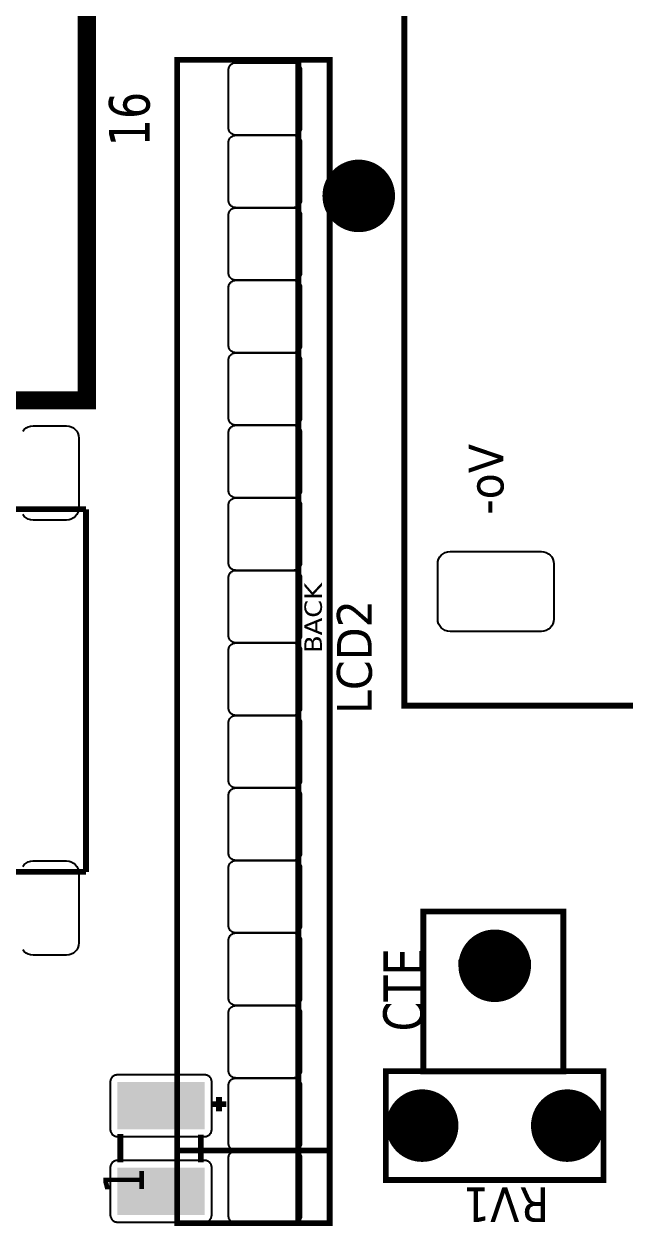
# Model space of a CAD drawing. Header units: millimetres. Extents: x 127.2 to 147.9, y 108.3 to 124.5.
# Drawn here: x 132.091 to 133.333, y 114.284 to 116.769 of the extents above; entities that cross this region are included whole.
import ezdxf

# ---------------------------------------------------------------- set-up
doc = ezdxf.new("R2010")
doc.units = ezdxf.units.MM
doc.layers.add('DESC', color=250, linetype='Continuous')
doc.styles.get("Standard").update_dxf_attribs({"font": 'tahoma.ttf'})

# ---------------------------------------------------------------- blocks, each defined once
blk = doc.blocks.new('RPAD')
blk.add_trace([(-0.5, -0.5), (-0.5, 0.5), (0.5, -0.5), (0.5, 0.5)])
blk = doc.blocks.new('EPAD')
at = {"const_width": 0.5}
blk.add_lwpolyline([(-0.25, 0, 1), (0.25, 0, 1)], format="xyb", close=True, dxfattribs=at)
blk = doc.blocks.new('DIELEC_CEGH')
for points, const_width in [([(131.7, 114.0599), (131.7, 112.0599)], 0.008), ([(131.7, 114.0599), (131.7, 112.0599)], 0.008), ([(131.7, 114.0599), (131.7, 112.0599)], 0.008), ([(132.2, 114.0599), (132.2, 112.0599)], 0.008), ([(132.2, 114.0599), (132.2, 112.0599)], 0.008), ([(132.2, 114.0599), (132.2, 112.0599)], 0.008), ([(132.3501, 112.0589), (132.98, 112.0589), (132.98, 112.4762), (132.3501, 112.4762), (132.3501, 112.0589)], 0.025), ([(132.3501, 112.0589), (132.98, 112.0589), (132.98, 112.4762), (132.3501, 112.4762), (132.3501, 112.0589)], 0.025), ([(132.3501, 112.0589), (132.98, 112.0589), (132.98, 112.4762), (132.3501, 112.4762), (132.3501, 112.0589)], 0.025), ([(132.2, 112.0599), (131.7, 112.0599)], 0.008), ([(132.2, 112.0599), (131.7, 112.0599)], 0.008), ([(132.2, 112.0599), (131.7, 112.0599)], 0.008), ([(131.2996, 112.0126), (131.3386, 112.0126)], 0.008), ([(131.2996, 112.0126), (131.3386, 112.0126)], 0.008), ([(131.2996, 112.0126), (131.3386, 112.0126)], 0.008), ([(131.2157, 111.7241), (132.8197, 111.7241), (132.8197, 111.9343), (131.2157, 111.9343), (131.2157, 111.7241)], 0.008), ([(131.2157, 111.7241), (132.8197, 111.7241), (132.8197, 111.9343), (131.2157, 111.9343), (131.2157, 111.7241)], 0.008), ([(131.2157, 111.7241), (132.8197, 111.7241), (132.8197, 111.9343), (131.2157, 111.9343), (131.2157, 111.7241)], 0.008), ([(131.3157, 111.9304), (131.3157, 111.728)], 0.008), ([(131.3157, 111.9304), (131.3157, 111.728)], 0.008), ([(131.3157, 111.9304), (131.3157, 111.728)], 0.008), ([(131.2996, 111.9016), (131.3376, 111.9016)], 0.008), ([(131.2996, 111.9016), (131.3376, 111.9016)], 0.008), ([(131.2996, 111.9016), (131.3376, 111.9016)], 0.008), ([(131.3696, 111.8766), (131.3896, 111.8766)], 0.008), ([(131.3696, 111.8766), (131.3896, 111.8766)], 0.008), ([(131.3696, 111.8766), (131.3896, 111.8766)], 0.008), ([(131.3796, 111.8866), (131.3796, 111.8666)], 0.008), ([(131.3796, 111.8866), (131.3796, 111.8666)], 0.008), ([(131.3796, 111.8866), (131.3796, 111.8666)], 0.008), ([(131.2185, 111.7674), (132.8169, 111.7674)], 0.008), ([(131.2185, 111.7674), (132.8169, 111.7674)], 0.008), ([(131.2185, 111.7674), (132.8169, 111.7674)], 0.008), ([(131.2751, 111.3467), (131.4251, 111.3467), (131.4251, 111.6467), (131.2751, 111.6467), (131.2751, 111.3467)], 0.008), ([(131.2751, 111.3467), (131.4251, 111.3467), (131.4251, 111.6467), (131.2751, 111.6467), (131.2751, 111.3467)], 0.008), ([(131.2751, 111.3467), (131.4251, 111.3467), (131.4251, 111.6467), (131.2751, 111.6467), (131.2751, 111.3467)], 0.008), ([(131.9291, 110.5504), (133.9921, 110.5504), (133.9921, 111.6213), (131.9291, 111.6213), (131.9291, 110.5504)], 0.008), ([(131.9291, 110.5504), (133.9921, 110.5504), (133.9921, 111.6213), (131.9291, 111.6213), (131.9291, 110.5504)], 0.008), ([(131.9291, 110.5504), (133.9921, 110.5504), (133.9921, 111.6213), (131.9291, 111.6213), (131.9291, 110.5504)], 0.008), ([(131.4249, 111.4022), (131.6453, 111.4022), (131.6453, 111.5951), (131.4249, 111.5951), (131.4249, 111.4022)], 0.008), ([(131.4249, 111.4022), (131.6453, 111.4022), (131.6453, 111.5951), (131.4249, 111.5951), (131.4249, 111.4022)], 0.008), ([(131.4249, 111.4022), (131.6453, 111.4022), (131.6453, 111.5951), (131.4249, 111.5951), (131.4249, 111.4022)], 0.008), ([(131.5751, 111.5467), (131.5751, 111.4467)], 0.008), ([(131.5751, 111.5467), (131.5751, 111.4467)], 0.008), ([(131.5751, 111.5467), (131.5751, 111.4467)], 0.008)]:
    blk.add_lwpolyline(points, dxfattribs=dict(const_width=const_width))
for points in [[(131.7076, 112.147), (131.7101, 112.145), (131.7122, 112.1425), (131.7137, 112.1396), (131.7147, 112.1364), (131.715, 112.1329), (131.715, 112.1329), (131.715, 112.0869), (131.7147, 112.0834), (131.7137, 112.0802), (131.7122, 112.0773), (131.7101, 112.0748), (131.7076, 112.0727), (131.7047, 112.0712), (131.7015, 112.0702), (131.698, 112.0699), (131.602, 112.0699), (131.5986, 112.0702), (131.5954, 112.0712), (131.5925, 112.0727), (131.59, 112.0748), (131.5879, 112.0773), (131.5864, 112.0802), (131.5854, 112.0834), (131.585, 112.0869), (131.585, 112.1329), (131.5854, 112.1364), (131.5864, 112.1396), (131.5879, 112.1425), (131.59, 112.145), (131.5925, 112.147)], [(132.3076, 112.147), (132.3101, 112.145), (132.3122, 112.1425), (132.3137, 112.1396), (132.3147, 112.1364), (132.315, 112.1329), (132.315, 112.0869), (132.3147, 112.0834), (132.3137, 112.0802), (132.3122, 112.0773), (132.3101, 112.0748), (132.3076, 112.0727), (132.3047, 112.0712), (132.3015, 112.0702), (132.298, 112.0699), (132.202, 112.0699), (132.1986, 112.0702), (132.1954, 112.0712), (132.1925, 112.0727), (132.19, 112.0748), (132.1879, 112.0773), (132.1864, 112.0802), (132.1854, 112.0834), (132.185, 112.0869), (132.185, 112.0869), (132.185, 112.1329), (132.1854, 112.1364), (132.1864, 112.1396), (132.1879, 112.1425), (132.19, 112.145), (132.1925, 112.147)]]:
    blk.add_lwpolyline(points)
for points in [[(131.2271, 111.8866), (131.2921, 111.8866), (131.2932, 111.8866), (131.2942, 111.8868), (131.2951, 111.887), (131.2961, 111.8873), (131.2969, 111.8877), (131.2978, 111.8882), (131.2985, 111.8888), (131.2992, 111.8894), (131.2999, 111.8902), (131.3004, 111.8909), (131.3009, 111.8917), (131.3013, 111.8926), (131.3017, 111.8935), (131.3019, 111.8945), (131.3021, 111.8955), (131.3021, 111.8966), (131.3021, 112.0166), (131.3021, 112.0176), (131.3019, 112.0186), (131.3017, 112.0196), (131.3013, 112.0205), (131.3009, 112.0214), (131.3004, 112.0222), (131.2999, 112.023), (131.2992, 112.0237), (131.2985, 112.0243), (131.2978, 112.0249), (131.2969, 112.0254), (131.2961, 112.0258), (131.2951, 112.0261), (131.2942, 112.0264), (131.2932, 112.0265), (131.2921, 112.0266), (131.2271, 112.0266), (131.2261, 112.0265), (131.2251, 112.0264), (131.2241, 112.0261), (131.2232, 112.0258), (131.2223, 112.0254), (131.2215, 112.0249), (131.2207, 112.0243), (131.22, 112.0237), (131.2194, 112.023), (131.2188, 112.0222), (131.2183, 112.0214), (131.2179, 112.0205), (131.2176, 112.0196), (131.2173, 112.0186), (131.2172, 112.0176), (131.2171, 112.0166), (131.2171, 111.8966), (131.2172, 111.8955), (131.2173, 111.8945), (131.2176, 111.8935), (131.2179, 111.8926), (131.2183, 111.8917), (131.2188, 111.8909), (131.2194, 111.8902), (131.22, 111.8894), (131.2207, 111.8888), (131.2215, 111.8882), (131.2223, 111.8877), (131.2232, 111.8873), (131.2241, 111.887), (131.2251, 111.8868), (131.2261, 111.8866), (131.2271, 111.8866)], [(131.3451, 111.8866), (131.4101, 111.8866), (131.4112, 111.8866), (131.4122, 111.8868), (131.4131, 111.887), (131.4141, 111.8873), (131.4149, 111.8877), (131.4158, 111.8882), (131.4165, 111.8888), (131.4172, 111.8894), (131.4179, 111.8902), (131.4184, 111.8909), (131.4189, 111.8917), (131.4193, 111.8926), (131.4197, 111.8935), (131.4199, 111.8945), (131.4201, 111.8955), (131.4201, 111.8966), (131.4201, 112.0166), (131.4201, 112.0176), (131.4199, 112.0186), (131.4197, 112.0196), (131.4193, 112.0205), (131.4189, 112.0214), (131.4184, 112.0222), (131.4179, 112.023), (131.4172, 112.0237), (131.4165, 112.0243), (131.4158, 112.0249), (131.4149, 112.0254), (131.4141, 112.0258), (131.4131, 112.0261), (131.4122, 112.0264), (131.4112, 112.0265), (131.4101, 112.0266), (131.3451, 112.0266), (131.3441, 112.0265), (131.3431, 112.0264), (131.3421, 112.0261), (131.3412, 112.0258), (131.3403, 112.0254), (131.3395, 112.0249), (131.3387, 112.0243), (131.338, 112.0237), (131.3374, 112.023), (131.3368, 112.0222), (131.3363, 112.0214), (131.3359, 112.0205), (131.3356, 112.0196), (131.3353, 112.0186), (131.3352, 112.0176), (131.3351, 112.0166), (131.3351, 111.8966), (131.3352, 111.8955), (131.3353, 111.8945), (131.3356, 111.8935), (131.3359, 111.8926), (131.3363, 111.8917), (131.3368, 111.8909), (131.3374, 111.8902), (131.338, 111.8894), (131.3387, 111.8888), (131.3395, 111.8882), (131.3403, 111.8877), (131.3412, 111.8873), (131.3421, 111.887), (131.3431, 111.8868), (131.3441, 111.8866), (131.3451, 111.8866)], [(131.2257, 111.8634), (131.3057, 111.8634), (131.3068, 111.8634), (131.3078, 111.8632), (131.3087, 111.863), (131.3097, 111.8627), (131.3105, 111.8622), (131.3114, 111.8617), (131.3121, 111.8612), (131.3128, 111.8605), (131.3135, 111.8598), (131.314, 111.8591), (131.3145, 111.8582), (131.315, 111.8574), (131.3153, 111.8564), (131.3155, 111.8555), (131.3157, 111.8545), (131.3157, 111.8534), (131.3157, 111.7734), (131.3157, 111.7724), (131.3155, 111.7714), (131.3153, 111.7704), (131.315, 111.7695), (131.3145, 111.7686), (131.314, 111.7678), (131.3135, 111.767), (131.3128, 111.7663), (131.3121, 111.7657), (131.3114, 111.7651), (131.3105, 111.7646), (131.3097, 111.7642), (131.3087, 111.7639), (131.3078, 111.7636), (131.3068, 111.7635), (131.3057, 111.7634), (131.2257, 111.7634), (131.2247, 111.7635), (131.2237, 111.7636), (131.2227, 111.7639), (131.2218, 111.7642), (131.2209, 111.7646), (131.2201, 111.7651), (131.2193, 111.7657), (131.2186, 111.7663), (131.218, 111.767), (131.2174, 111.7678), (131.2169, 111.7686), (131.2165, 111.7695), (131.2162, 111.7704), (131.2159, 111.7714), (131.2158, 111.7724), (131.2157, 111.7734), (131.2157, 111.8534), (131.2158, 111.8545), (131.2159, 111.8555), (131.2162, 111.8564), (131.2165, 111.8574), (131.2169, 111.8582), (131.2174, 111.8591), (131.218, 111.8598), (131.2186, 111.8605), (131.2193, 111.8612), (131.2201, 111.8617), (131.2209, 111.8622), (131.2218, 111.8627), (131.2227, 111.863), (131.2237, 111.8632), (131.2247, 111.8634), (131.2257, 111.8634)], [(131.3257, 111.8634), (131.4057, 111.8634), (131.4068, 111.8634), (131.4078, 111.8632), (131.4087, 111.863), (131.4097, 111.8627), (131.4105, 111.8622), (131.4114, 111.8617), (131.4121, 111.8612), (131.4128, 111.8605), (131.4135, 111.8598), (131.414, 111.8591), (131.4145, 111.8582), (131.415, 111.8574), (131.4153, 111.8564), (131.4155, 111.8555), (131.4157, 111.8545), (131.4157, 111.8534), (131.4157, 111.7734), (131.4157, 111.7724), (131.4155, 111.7714), (131.4153, 111.7704), (131.415, 111.7695), (131.4145, 111.7686), (131.414, 111.7678), (131.4135, 111.767), (131.4128, 111.7663), (131.4121, 111.7657), (131.4114, 111.7651), (131.4105, 111.7646), (131.4097, 111.7642), (131.4087, 111.7639), (131.4078, 111.7636), (131.4068, 111.7635), (131.4057, 111.7634), (131.3257, 111.7634), (131.3247, 111.7635), (131.3237, 111.7636), (131.3227, 111.7639), (131.3218, 111.7642), (131.3209, 111.7646), (131.3201, 111.7651), (131.3193, 111.7657), (131.3186, 111.7663), (131.318, 111.767), (131.3174, 111.7678), (131.3169, 111.7686), (131.3165, 111.7695), (131.3162, 111.7704), (131.3159, 111.7714), (131.3158, 111.7724), (131.3157, 111.7734), (131.3157, 111.8534), (131.3158, 111.8545), (131.3159, 111.8555), (131.3162, 111.8564), (131.3165, 111.8574), (131.3169, 111.8582), (131.3174, 111.8591), (131.318, 111.8598), (131.3186, 111.8605), (131.3193, 111.8612), (131.3201, 111.8617), (131.3209, 111.8622), (131.3218, 111.8627), (131.3227, 111.863), (131.3237, 111.8632), (131.3247, 111.8634), (131.3257, 111.8634)], [(131.4257, 111.8634), (131.5057, 111.8634), (131.5068, 111.8634), (131.5078, 111.8632), (131.5087, 111.863), (131.5097, 111.8627), (131.5105, 111.8622), (131.5114, 111.8617), (131.5121, 111.8612), (131.5128, 111.8605), (131.5135, 111.8598), (131.514, 111.8591), (131.5145, 111.8582), (131.515, 111.8574), (131.5153, 111.8564), (131.5155, 111.8555), (131.5157, 111.8545), (131.5157, 111.8534), (131.5157, 111.7734), (131.5157, 111.7724), (131.5155, 111.7714), (131.5153, 111.7704), (131.515, 111.7695), (131.5145, 111.7686), (131.514, 111.7678), (131.5135, 111.767), (131.5128, 111.7663), (131.5121, 111.7657), (131.5114, 111.7651), (131.5105, 111.7646), (131.5097, 111.7642), (131.5087, 111.7639), (131.5078, 111.7636), (131.5068, 111.7635), (131.5057, 111.7634), (131.4257, 111.7634), (131.4247, 111.7635), (131.4237, 111.7636), (131.4227, 111.7639), (131.4218, 111.7642), (131.4209, 111.7646), (131.4201, 111.7651), (131.4193, 111.7657), (131.4186, 111.7663), (131.418, 111.767), (131.4174, 111.7678), (131.4169, 111.7686), (131.4165, 111.7695), (131.4162, 111.7704), (131.4159, 111.7714), (131.4158, 111.7724), (131.4157, 111.7734), (131.4157, 111.8534), (131.4158, 111.8545), (131.4159, 111.8555), (131.4162, 111.8564), (131.4165, 111.8574), (131.4169, 111.8582), (131.4174, 111.8591), (131.418, 111.8598), (131.4186, 111.8605), (131.4193, 111.8612), (131.4201, 111.8617), (131.4209, 111.8622), (131.4218, 111.8627), (131.4227, 111.863), (131.4237, 111.8632), (131.4247, 111.8634), (131.4257, 111.8634)], [(131.5257, 111.8634), (131.6057, 111.8634), (131.6068, 111.8634), (131.6078, 111.8632), (131.6087, 111.863), (131.6097, 111.8627), (131.6105, 111.8622), (131.6114, 111.8617), (131.6121, 111.8612), (131.6128, 111.8605), (131.6135, 111.8598), (131.614, 111.8591), (131.6145, 111.8582), (131.615, 111.8574), (131.6153, 111.8564), (131.6155, 111.8555), (131.6157, 111.8545), (131.6157, 111.8534), (131.6157, 111.7734), (131.6157, 111.7724), (131.6155, 111.7714), (131.6153, 111.7704), (131.615, 111.7695), (131.6145, 111.7686), (131.614, 111.7678), (131.6135, 111.767), (131.6128, 111.7663), (131.6121, 111.7657), (131.6114, 111.7651), (131.6105, 111.7646), (131.6097, 111.7642), (131.6087, 111.7639), (131.6078, 111.7636), (131.6068, 111.7635), (131.6057, 111.7634), (131.5257, 111.7634), (131.5247, 111.7635), (131.5237, 111.7636), (131.5227, 111.7639), (131.5218, 111.7642), (131.5209, 111.7646), (131.5201, 111.7651), (131.5193, 111.7657), (131.5186, 111.7663), (131.518, 111.767), (131.5174, 111.7678), (131.5169, 111.7686), (131.5165, 111.7695), (131.5162, 111.7704), (131.5159, 111.7714), (131.5158, 111.7724), (131.5157, 111.7734), (131.5157, 111.8534), (131.5158, 111.8545), (131.5159, 111.8555), (131.5162, 111.8564), (131.5165, 111.8574), (131.5169, 111.8582), (131.5174, 111.8591), (131.518, 111.8598), (131.5186, 111.8605), (131.5193, 111.8612), (131.5201, 111.8617), (131.5209, 111.8622), (131.5218, 111.8627), (131.5227, 111.863), (131.5237, 111.8632), (131.5247, 111.8634), (131.5257, 111.8634)], [(131.6257, 111.8634), (131.7057, 111.8634), (131.7068, 111.8634), (131.7078, 111.8632), (131.7087, 111.863), (131.7097, 111.8627), (131.7105, 111.8622), (131.7114, 111.8617), (131.7121, 111.8612), (131.7128, 111.8605), (131.7135, 111.8598), (131.714, 111.8591), (131.7145, 111.8582), (131.715, 111.8574), (131.7153, 111.8564), (131.7155, 111.8555), (131.7157, 111.8545), (131.7157, 111.8534), (131.7157, 111.7734), (131.7157, 111.7724), (131.7155, 111.7714), (131.7153, 111.7704), (131.715, 111.7695), (131.7145, 111.7686), (131.714, 111.7678), (131.7135, 111.767), (131.7128, 111.7663), (131.7121, 111.7657), (131.7114, 111.7651), (131.7105, 111.7646), (131.7097, 111.7642), (131.7087, 111.7639), (131.7078, 111.7636), (131.7068, 111.7635), (131.7057, 111.7634), (131.6257, 111.7634), (131.6247, 111.7635), (131.6237, 111.7636), (131.6227, 111.7639), (131.6218, 111.7642), (131.6209, 111.7646), (131.6201, 111.7651), (131.6193, 111.7657), (131.6186, 111.7663), (131.618, 111.767), (131.6174, 111.7678), (131.6169, 111.7686), (131.6165, 111.7695), (131.6162, 111.7704), (131.6159, 111.7714), (131.6158, 111.7724), (131.6157, 111.7734), (131.6157, 111.8534), (131.6158, 111.8545), (131.6159, 111.8555), (131.6162, 111.8564), (131.6165, 111.8574), (131.6169, 111.8582), (131.6174, 111.8591), (131.618, 111.8598), (131.6186, 111.8605), (131.6193, 111.8612), (131.6201, 111.8617), (131.6209, 111.8622), (131.6218, 111.8627), (131.6227, 111.863), (131.6237, 111.8632), (131.6247, 111.8634), (131.6257, 111.8634)], [(131.7257, 111.8634), (131.8057, 111.8634), (131.8068, 111.8634), (131.8078, 111.8632), (131.8087, 111.863), (131.8097, 111.8627), (131.8105, 111.8622), (131.8114, 111.8617), (131.8121, 111.8612), (131.8128, 111.8605), (131.8135, 111.8598), (131.814, 111.8591), (131.8145, 111.8582), (131.815, 111.8574), (131.8153, 111.8564), (131.8155, 111.8555), (131.8157, 111.8545), (131.8157, 111.8534), (131.8157, 111.7734), (131.8157, 111.7724), (131.8155, 111.7714), (131.8153, 111.7704), (131.815, 111.7695), (131.8145, 111.7686), (131.814, 111.7678), (131.8135, 111.767), (131.8128, 111.7663), (131.8121, 111.7657), (131.8114, 111.7651), (131.8105, 111.7646), (131.8097, 111.7642), (131.8087, 111.7639), (131.8078, 111.7636), (131.8068, 111.7635), (131.8057, 111.7634), (131.7257, 111.7634), (131.7247, 111.7635), (131.7237, 111.7636), (131.7227, 111.7639), (131.7218, 111.7642), (131.7209, 111.7646), (131.7201, 111.7651), (131.7193, 111.7657), (131.7186, 111.7663), (131.718, 111.767), (131.7174, 111.7678), (131.7169, 111.7686), (131.7165, 111.7695), (131.7162, 111.7704), (131.7159, 111.7714), (131.7158, 111.7724), (131.7157, 111.7734), (131.7157, 111.8534), (131.7158, 111.8545), (131.7159, 111.8555), (131.7162, 111.8564), (131.7165, 111.8574), (131.7169, 111.8582), (131.7174, 111.8591), (131.718, 111.8598), (131.7186, 111.8605), (131.7193, 111.8612), (131.7201, 111.8617), (131.7209, 111.8622), (131.7218, 111.8627), (131.7227, 111.863), (131.7237, 111.8632), (131.7247, 111.8634), (131.7257, 111.8634)], [(131.8257, 111.8634), (131.9057, 111.8634), (131.9068, 111.8634), (131.9078, 111.8632), (131.9087, 111.863), (131.9097, 111.8627), (131.9105, 111.8622), (131.9114, 111.8617), (131.9121, 111.8612), (131.9128, 111.8605), (131.9135, 111.8598), (131.914, 111.8591), (131.9145, 111.8582), (131.915, 111.8574), (131.9153, 111.8564), (131.9155, 111.8555), (131.9157, 111.8545), (131.9157, 111.8534), (131.9157, 111.7734), (131.9157, 111.7724), (131.9155, 111.7714), (131.9153, 111.7704), (131.915, 111.7695), (131.9145, 111.7686), (131.914, 111.7678), (131.9135, 111.767), (131.9128, 111.7663), (131.9121, 111.7657), (131.9114, 111.7651), (131.9105, 111.7646), (131.9097, 111.7642), (131.9087, 111.7639), (131.9078, 111.7636), (131.9068, 111.7635), (131.9057, 111.7634), (131.8257, 111.7634), (131.8247, 111.7635), (131.8237, 111.7636), (131.8227, 111.7639), (131.8218, 111.7642), (131.8209, 111.7646), (131.8201, 111.7651), (131.8193, 111.7657), (131.8186, 111.7663), (131.818, 111.767), (131.8174, 111.7678), (131.8169, 111.7686), (131.8165, 111.7695), (131.8162, 111.7704), (131.8159, 111.7714), (131.8158, 111.7724), (131.8157, 111.7734), (131.8157, 111.8534), (131.8158, 111.8545), (131.8159, 111.8555), (131.8162, 111.8564), (131.8165, 111.8574), (131.8169, 111.8582), (131.8174, 111.8591), (131.818, 111.8598), (131.8186, 111.8605), (131.8193, 111.8612), (131.8201, 111.8617), (131.8209, 111.8622), (131.8218, 111.8627), (131.8227, 111.863), (131.8237, 111.8632), (131.8247, 111.8634), (131.8257, 111.8634)], [(131.9257, 111.8634), (132.0057, 111.8634), (132.0068, 111.8634), (132.0078, 111.8632), (132.0087, 111.863), (132.0097, 111.8627), (132.0105, 111.8622), (132.0114, 111.8617), (132.0121, 111.8612), (132.0128, 111.8605), (132.0135, 111.8598), (132.014, 111.8591), (132.0145, 111.8582), (132.015, 111.8574), (132.0153, 111.8564), (132.0155, 111.8555), (132.0157, 111.8545), (132.0157, 111.8534), (132.0157, 111.7734), (132.0157, 111.7724), (132.0155, 111.7714), (132.0153, 111.7704), (132.015, 111.7695), (132.0145, 111.7686), (132.014, 111.7678), (132.0135, 111.767), (132.0128, 111.7663), (132.0121, 111.7657), (132.0114, 111.7651), (132.0105, 111.7646), (132.0097, 111.7642), (132.0087, 111.7639), (132.0078, 111.7636), (132.0068, 111.7635), (132.0057, 111.7634), (131.9257, 111.7634), (131.9247, 111.7635), (131.9237, 111.7636), (131.9227, 111.7639), (131.9218, 111.7642), (131.9209, 111.7646), (131.9201, 111.7651), (131.9193, 111.7657), (131.9186, 111.7663), (131.918, 111.767), (131.9174, 111.7678), (131.9169, 111.7686), (131.9165, 111.7695), (131.9162, 111.7704), (131.9159, 111.7714), (131.9158, 111.7724), (131.9157, 111.7734), (131.9157, 111.8534), (131.9158, 111.8545), (131.9159, 111.8555), (131.9162, 111.8564), (131.9165, 111.8574), (131.9169, 111.8582), (131.9174, 111.8591), (131.918, 111.8598), (131.9186, 111.8605), (131.9193, 111.8612), (131.9201, 111.8617), (131.9209, 111.8622), (131.9218, 111.8627), (131.9227, 111.863), (131.9237, 111.8632), (131.9247, 111.8634), (131.9257, 111.8634)], [(132.0257, 111.8634), (132.1057, 111.8634), (132.1068, 111.8634), (132.1078, 111.8632), (132.1087, 111.863), (132.1097, 111.8627), (132.1105, 111.8622), (132.1114, 111.8617), (132.1121, 111.8612), (132.1128, 111.8605), (132.1135, 111.8598), (132.114, 111.8591), (132.1145, 111.8582), (132.115, 111.8574), (132.1153, 111.8564), (132.1155, 111.8555), (132.1157, 111.8545), (132.1157, 111.8534), (132.1157, 111.7734), (132.1157, 111.7724), (132.1155, 111.7714), (132.1153, 111.7704), (132.115, 111.7695), (132.1145, 111.7686), (132.114, 111.7678), (132.1135, 111.767), (132.1128, 111.7663), (132.1121, 111.7657), (132.1114, 111.7651), (132.1105, 111.7646), (132.1097, 111.7642), (132.1087, 111.7639), (132.1078, 111.7636), (132.1068, 111.7635), (132.1057, 111.7634), (132.0257, 111.7634), (132.0247, 111.7635), (132.0237, 111.7636), (132.0227, 111.7639), (132.0218, 111.7642), (132.0209, 111.7646), (132.0201, 111.7651), (132.0193, 111.7657), (132.0186, 111.7663), (132.018, 111.767), (132.0174, 111.7678), (132.0169, 111.7686), (132.0165, 111.7695), (132.0162, 111.7704), (132.0159, 111.7714), (132.0158, 111.7724), (132.0157, 111.7734), (132.0157, 111.8534), (132.0158, 111.8545), (132.0159, 111.8555), (132.0162, 111.8564), (132.0165, 111.8574), (132.0169, 111.8582), (132.0174, 111.8591), (132.018, 111.8598), (132.0186, 111.8605), (132.0193, 111.8612), (132.0201, 111.8617), (132.0209, 111.8622), (132.0218, 111.8627), (132.0227, 111.863), (132.0237, 111.8632), (132.0247, 111.8634), (132.0257, 111.8634)], [(132.1257, 111.8634), (132.2057, 111.8634), (132.2068, 111.8634), (132.2078, 111.8632), (132.2087, 111.863), (132.2097, 111.8627), (132.2105, 111.8622), (132.2114, 111.8617), (132.2121, 111.8612), (132.2128, 111.8605), (132.2135, 111.8598), (132.214, 111.8591), (132.2145, 111.8582), (132.215, 111.8574), (132.2153, 111.8564), (132.2155, 111.8555), (132.2157, 111.8545), (132.2157, 111.8534), (132.2157, 111.7734), (132.2157, 111.7724), (132.2155, 111.7714), (132.2153, 111.7704), (132.215, 111.7695), (132.2145, 111.7686), (132.214, 111.7678), (132.2135, 111.767), (132.2128, 111.7663), (132.2121, 111.7657), (132.2114, 111.7651), (132.2105, 111.7646), (132.2097, 111.7642), (132.2087, 111.7639), (132.2078, 111.7636), (132.2068, 111.7635), (132.2057, 111.7634), (132.1257, 111.7634), (132.1247, 111.7635), (132.1237, 111.7636), (132.1227, 111.7639), (132.1218, 111.7642), (132.1209, 111.7646), (132.1201, 111.7651), (132.1193, 111.7657), (132.1186, 111.7663), (132.118, 111.767), (132.1174, 111.7678), (132.1169, 111.7686), (132.1165, 111.7695), (132.1162, 111.7704), (132.1159, 111.7714), (132.1158, 111.7724), (132.1157, 111.7734), (132.1157, 111.8534), (132.1158, 111.8545), (132.1159, 111.8555), (132.1162, 111.8564), (132.1165, 111.8574), (132.1169, 111.8582), (132.1174, 111.8591), (132.118, 111.8598), (132.1186, 111.8605), (132.1193, 111.8612), (132.1201, 111.8617), (132.1209, 111.8622), (132.1218, 111.8627), (132.1227, 111.863), (132.1237, 111.8632), (132.1247, 111.8634), (132.1257, 111.8634)], [(132.2257, 111.8634), (132.3057, 111.8634), (132.3068, 111.8634), (132.3078, 111.8632), (132.3087, 111.863), (132.3097, 111.8627), (132.3105, 111.8622), (132.3114, 111.8617), (132.3121, 111.8612), (132.3128, 111.8605), (132.3135, 111.8598), (132.314, 111.8591), (132.3145, 111.8582), (132.315, 111.8574), (132.3153, 111.8564), (132.3155, 111.8555), (132.3157, 111.8545), (132.3157, 111.8534), (132.3157, 111.7734), (132.3157, 111.7724), (132.3155, 111.7714), (132.3153, 111.7704), (132.315, 111.7695), (132.3145, 111.7686), (132.314, 111.7678), (132.3135, 111.767), (132.3128, 111.7663), (132.3121, 111.7657), (132.3114, 111.7651), (132.3105, 111.7646), (132.3097, 111.7642), (132.3087, 111.7639), (132.3078, 111.7636), (132.3068, 111.7635), (132.3057, 111.7634), (132.2257, 111.7634), (132.2247, 111.7635), (132.2237, 111.7636), (132.2227, 111.7639), (132.2218, 111.7642), (132.2209, 111.7646), (132.2201, 111.7651), (132.2193, 111.7657), (132.2186, 111.7663), (132.218, 111.767), (132.2174, 111.7678), (132.2169, 111.7686), (132.2165, 111.7695), (132.2162, 111.7704), (132.2159, 111.7714), (132.2158, 111.7724), (132.2157, 111.7734), (132.2157, 111.8534), (132.2158, 111.8545), (132.2159, 111.8555), (132.2162, 111.8564), (132.2165, 111.8574), (132.2169, 111.8582), (132.2174, 111.8591), (132.218, 111.8598), (132.2186, 111.8605), (132.2193, 111.8612), (132.2201, 111.8617), (132.2209, 111.8622), (132.2218, 111.8627), (132.2227, 111.863), (132.2237, 111.8632), (132.2247, 111.8634), (132.2257, 111.8634)], [(132.3257, 111.8634), (132.4057, 111.8634), (132.4068, 111.8634), (132.4078, 111.8632), (132.4087, 111.863), (132.4097, 111.8627), (132.4105, 111.8622), (132.4114, 111.8617), (132.4121, 111.8612), (132.4128, 111.8605), (132.4135, 111.8598), (132.414, 111.8591), (132.4145, 111.8582), (132.415, 111.8574), (132.4153, 111.8564), (132.4155, 111.8555), (132.4157, 111.8545), (132.4157, 111.8534), (132.4157, 111.7734), (132.4157, 111.7724), (132.4155, 111.7714), (132.4153, 111.7704), (132.415, 111.7695), (132.4145, 111.7686), (132.414, 111.7678), (132.4135, 111.767), (132.4128, 111.7663), (132.4121, 111.7657), (132.4114, 111.7651), (132.4105, 111.7646), (132.4097, 111.7642), (132.4087, 111.7639), (132.4078, 111.7636), (132.4068, 111.7635), (132.4057, 111.7634), (132.3257, 111.7634), (132.3247, 111.7635), (132.3237, 111.7636), (132.3227, 111.7639), (132.3218, 111.7642), (132.3209, 111.7646), (132.3201, 111.7651), (132.3193, 111.7657), (132.3186, 111.7663), (132.318, 111.767), (132.3174, 111.7678), (132.3169, 111.7686), (132.3165, 111.7695), (132.3162, 111.7704), (132.3159, 111.7714), (132.3158, 111.7724), (132.3157, 111.7734), (132.3157, 111.8534), (132.3158, 111.8545), (132.3159, 111.8555), (132.3162, 111.8564), (132.3165, 111.8574), (132.3169, 111.8582), (132.3174, 111.8591), (132.318, 111.8598), (132.3186, 111.8605), (132.3193, 111.8612), (132.3201, 111.8617), (132.3209, 111.8622), (132.3218, 111.8627), (132.3227, 111.863), (132.3237, 111.8632), (132.3247, 111.8634), (132.3257, 111.8634)], [(132.4257, 111.8634), (132.5057, 111.8634), (132.5068, 111.8634), (132.5078, 111.8632), (132.5087, 111.863), (132.5097, 111.8627), (132.5105, 111.8622), (132.5114, 111.8617), (132.5121, 111.8612), (132.5128, 111.8605), (132.5135, 111.8598), (132.514, 111.8591), (132.5145, 111.8582), (132.515, 111.8574), (132.5153, 111.8564), (132.5155, 111.8555), (132.5157, 111.8545), (132.5157, 111.8534), (132.5157, 111.7734), (132.5157, 111.7724), (132.5155, 111.7714), (132.5153, 111.7704), (132.515, 111.7695), (132.5145, 111.7686), (132.514, 111.7678), (132.5135, 111.767), (132.5128, 111.7663), (132.5121, 111.7657), (132.5114, 111.7651), (132.5105, 111.7646), (132.5097, 111.7642), (132.5087, 111.7639), (132.5078, 111.7636), (132.5068, 111.7635), (132.5057, 111.7634), (132.4257, 111.7634), (132.4247, 111.7635), (132.4237, 111.7636), (132.4227, 111.7639), (132.4218, 111.7642), (132.4209, 111.7646), (132.4201, 111.7651), (132.4193, 111.7657), (132.4186, 111.7663), (132.418, 111.767), (132.4174, 111.7678), (132.4169, 111.7686), (132.4165, 111.7695), (132.4162, 111.7704), (132.4159, 111.7714), (132.4158, 111.7724), (132.4157, 111.7734), (132.4157, 111.8534), (132.4158, 111.8545), (132.4159, 111.8555), (132.4162, 111.8564), (132.4165, 111.8574), (132.4169, 111.8582), (132.4174, 111.8591), (132.418, 111.8598), (132.4186, 111.8605), (132.4193, 111.8612), (132.4201, 111.8617), (132.4209, 111.8622), (132.4218, 111.8627), (132.4227, 111.863), (132.4237, 111.8632), (132.4247, 111.8634), (132.4257, 111.8634)], [(132.5257, 111.8634), (132.6057, 111.8634), (132.6068, 111.8634), (132.6078, 111.8632), (132.6087, 111.863), (132.6097, 111.8627), (132.6105, 111.8622), (132.6114, 111.8617), (132.6121, 111.8612), (132.6128, 111.8605), (132.6135, 111.8598), (132.614, 111.8591), (132.6145, 111.8582), (132.615, 111.8574), (132.6153, 111.8564), (132.6155, 111.8555), (132.6157, 111.8545), (132.6157, 111.8534), (132.6157, 111.7734), (132.6157, 111.7724), (132.6155, 111.7714), (132.6153, 111.7704), (132.615, 111.7695), (132.6145, 111.7686), (132.614, 111.7678), (132.6135, 111.767), (132.6128, 111.7663), (132.6121, 111.7657), (132.6114, 111.7651), (132.6105, 111.7646), (132.6097, 111.7642), (132.6087, 111.7639), (132.6078, 111.7636), (132.6068, 111.7635), (132.6057, 111.7634), (132.5257, 111.7634), (132.5247, 111.7635), (132.5237, 111.7636), (132.5227, 111.7639), (132.5218, 111.7642), (132.5209, 111.7646), (132.5201, 111.7651), (132.5193, 111.7657), (132.5186, 111.7663), (132.518, 111.767), (132.5174, 111.7678), (132.5169, 111.7686), (132.5165, 111.7695), (132.5162, 111.7704), (132.5159, 111.7714), (132.5158, 111.7724), (132.5157, 111.7734), (132.5157, 111.8534), (132.5158, 111.8545), (132.5159, 111.8555), (132.5162, 111.8564), (132.5165, 111.8574), (132.5169, 111.8582), (132.5174, 111.8591), (132.518, 111.8598), (132.5186, 111.8605), (132.5193, 111.8612), (132.5201, 111.8617), (132.5209, 111.8622), (132.5218, 111.8627), (132.5227, 111.863), (132.5237, 111.8632), (132.5247, 111.8634), (132.5257, 111.8634)], [(132.6257, 111.8634), (132.7057, 111.8634), (132.7068, 111.8634), (132.7078, 111.8632), (132.7087, 111.863), (132.7097, 111.8627), (132.7105, 111.8622), (132.7114, 111.8617), (132.7121, 111.8612), (132.7128, 111.8605), (132.7135, 111.8598), (132.714, 111.8591), (132.7145, 111.8582), (132.715, 111.8574), (132.7153, 111.8564), (132.7155, 111.8555), (132.7157, 111.8545), (132.7157, 111.8534), (132.7157, 111.7734), (132.7157, 111.7724), (132.7155, 111.7714), (132.7153, 111.7704), (132.715, 111.7695), (132.7145, 111.7686), (132.714, 111.7678), (132.7135, 111.767), (132.7128, 111.7663), (132.7121, 111.7657), (132.7114, 111.7651), (132.7105, 111.7646), (132.7097, 111.7642), (132.7087, 111.7639), (132.7078, 111.7636), (132.7068, 111.7635), (132.7057, 111.7634), (132.6257, 111.7634), (132.6247, 111.7635), (132.6237, 111.7636), (132.6227, 111.7639), (132.6218, 111.7642), (132.6209, 111.7646), (132.6201, 111.7651), (132.6193, 111.7657), (132.6186, 111.7663), (132.618, 111.767), (132.6174, 111.7678), (132.6169, 111.7686), (132.6165, 111.7695), (132.6162, 111.7704), (132.6159, 111.7714), (132.6158, 111.7724), (132.6157, 111.7734), (132.6157, 111.8534), (132.6158, 111.8545), (132.6159, 111.8555), (132.6162, 111.8564), (132.6165, 111.8574), (132.6169, 111.8582), (132.6174, 111.8591), (132.618, 111.8598), (132.6186, 111.8605), (132.6193, 111.8612), (132.6201, 111.8617), (132.6209, 111.8622), (132.6218, 111.8627), (132.6227, 111.863), (132.6237, 111.8632), (132.6247, 111.8634), (132.6257, 111.8634)], [(132.7257, 111.8634), (132.8057, 111.8634), (132.8068, 111.8634), (132.8078, 111.8632), (132.8087, 111.863), (132.8097, 111.8627), (132.8105, 111.8622), (132.8114, 111.8617), (132.8121, 111.8612), (132.8128, 111.8605), (132.8135, 111.8598), (132.814, 111.8591), (132.8145, 111.8582), (132.815, 111.8574), (132.8153, 111.8564), (132.8155, 111.8555), (132.8157, 111.8545), (132.8157, 111.8534), (132.8157, 111.7734), (132.8157, 111.7724), (132.8155, 111.7714), (132.8153, 111.7704), (132.815, 111.7695), (132.8145, 111.7686), (132.814, 111.7678), (132.8135, 111.767), (132.8128, 111.7663), (132.8121, 111.7657), (132.8114, 111.7651), (132.8105, 111.7646), (132.8097, 111.7642), (132.8087, 111.7639), (132.8078, 111.7636), (132.8068, 111.7635), (132.8057, 111.7634), (132.7257, 111.7634), (132.7247, 111.7635), (132.7237, 111.7636), (132.7227, 111.7639), (132.7218, 111.7642), (132.7209, 111.7646), (132.7201, 111.7651), (132.7193, 111.7657), (132.7186, 111.7663), (132.718, 111.767), (132.7174, 111.7678), (132.7169, 111.7686), (132.7165, 111.7695), (132.7162, 111.7704), (132.7159, 111.7714), (132.7158, 111.7724), (132.7157, 111.7734), (132.7157, 111.8534), (132.7158, 111.8545), (132.7159, 111.8555), (132.7162, 111.8564), (132.7165, 111.8574), (132.7169, 111.8582), (132.7174, 111.8591), (132.718, 111.8598), (132.7186, 111.8605), (132.7193, 111.8612), (132.7201, 111.8617), (132.7209, 111.8622), (132.7218, 111.8627), (132.7227, 111.863), (132.7237, 111.8632), (132.7247, 111.8634), (132.7257, 111.8634)], [(132.0486, 111.5753), (132.1246, 111.5753), (132.1281, 111.575), (132.1313, 111.574), (132.1342, 111.5725), (132.1367, 111.5704), (132.1387, 111.5679), (132.1403, 111.565), (132.1412, 111.5618), (132.1416, 111.5583), (132.1416, 111.4323), (132.1412, 111.4289), (132.1403, 111.4256), (132.1387, 111.4227), (132.1367, 111.4202), (132.1342, 111.4182), (132.1313, 111.4166), (132.1281, 111.4157), (132.1246, 111.4153), (132.0486, 111.4153), (132.0451, 111.4157), (132.0419, 111.4166), (132.039, 111.4182), (132.0365, 111.4202), (132.0344, 111.4227), (132.0329, 111.4256), (132.0319, 111.4289), (132.0316, 111.4323), (132.0316, 111.5583), (132.0319, 111.5618), (132.0329, 111.565), (132.0344, 111.5679), (132.0365, 111.5704), (132.039, 111.5725), (132.0419, 111.574), (132.0451, 111.575), (132.0486, 111.5753)]]:
    blk.add_lwpolyline(points, close=True)
at = {"xscale": 0.065, "yscale": 0.12, "rotation": 180}
for p in [(131.2596, 111.9566), (131.3776, 111.9566)]:
    blk.add_blockref('RPAD', p, dxfattribs=at)
at = {"xscale": 0.1, "yscale": 0.1}
for p in [(132.632, 111.6841), (131.3501, 111.5967), (131.5705, 111.4967), (131.3501, 111.3967)]:
    blk.add_blockref('EPAD', p, dxfattribs=at)
for s, height, width, p in [('1', 0.056, 0.892857, (131.2556, 111.9802)), ('1', 0.056, 0.892857, (131.2556, 111.9802)), ('1', 0.056, 0.892857, (131.2556, 111.9802)), ('16', 0.056, 0.892857, (132.7005, 111.9723)), ('16', 0.056, 0.892857, (132.7005, 111.9723)), ('16', 0.056, 0.892857, (132.7005, 111.9723)), ('BACK', 0.024, 1.25, (132.0019, 111.7349)), ('BACK', 0.024, 1.25, (132.0019, 111.7349)), ('BACK', 0.024, 1.25, (132.0019, 111.7349)), ('LCD2', 0.048, 1.041667, (131.9177, 111.6661)), ('LCD2', 0.048, 1.041667, (131.9177, 111.6661)), ('LCD2', 0.048, 1.041667, (131.9177, 111.6661)), ('CTE', 0.056, 0.892857, (131.48, 111.5943)), ('CTE', 0.056, 0.892857, (131.48, 111.5943)), ('CTE', 0.056, 0.892857, (131.48, 111.5943))]:
    blk.add_text(s, height=height, dxfattribs=dict(width=width)).set_placement(p)
at = {"width": 1.041667}
blk.add_text('RV1', height=0.048, rotation=90, dxfattribs=at).set_placement((131.2651, 111.4217))
blk.add_text('RV1', height=0.048, rotation=90, dxfattribs=at).set_placement((131.2651, 111.4217))
blk.add_text('RV1', height=0.048, rotation=90, dxfattribs=at).set_placement((131.2651, 111.4217))
at = {"text_generation_flag": 2, "width": 1.041667}
blk.add_text('Vo-', height=0.048, dxfattribs=at).set_placement((132.29, 111.4846))
blk.add_text('Vo-', height=0.048, dxfattribs=at).set_placement((132.29, 111.4846))
blk.add_text('Vo-', height=0.048, dxfattribs=at).set_placement((132.29, 111.4846))

msp = doc.modelspace()

# ---------------------------------------------------------------- block references
at = {"layer": 'DESC', "xscale": 1.5, "yscale": 1.5, "zscale": 1.5, "rotation": 90}
msp.add_blockref('DIELEC_CEGH', (300.3093, -82.5341), dxfattribs=at)

doc.saveas('drawing.dxf')
